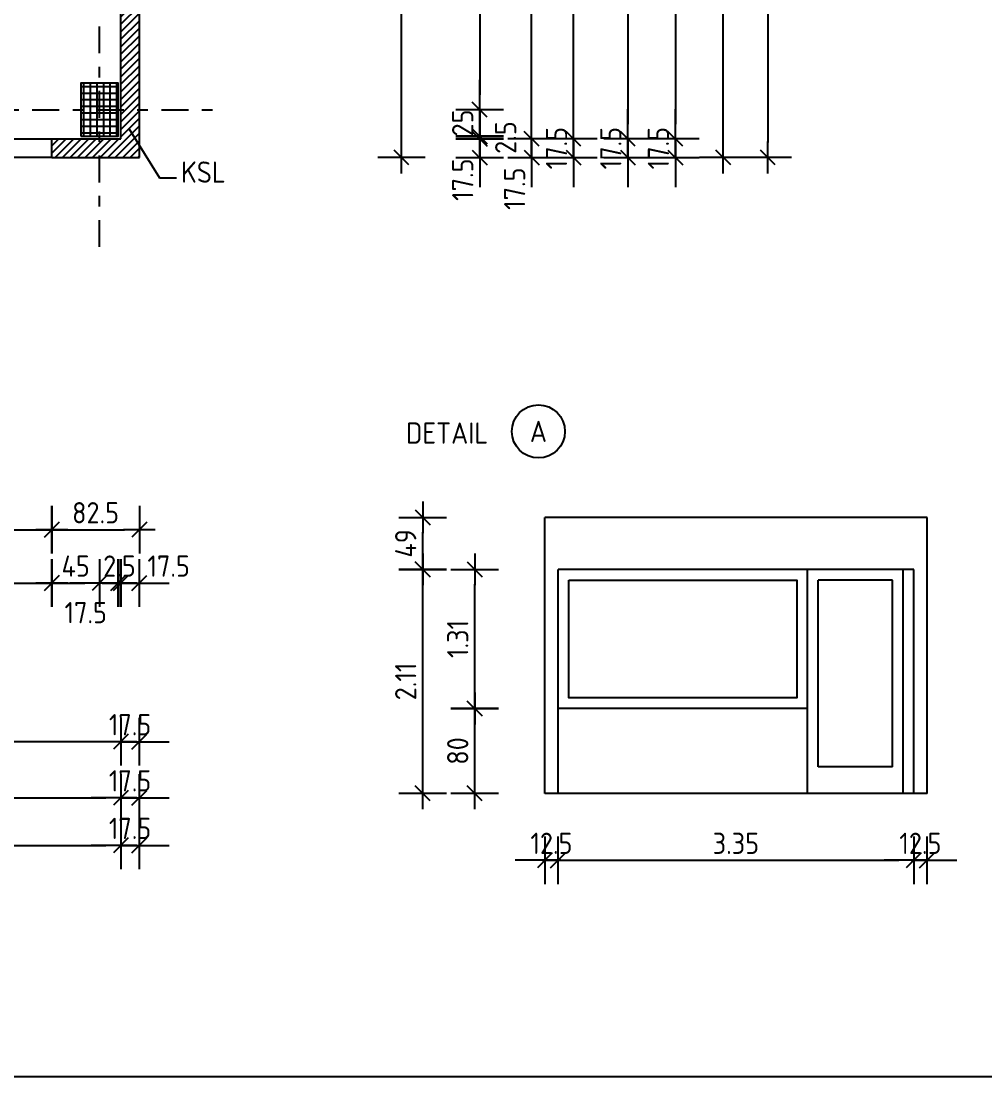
# Model space of a CAD drawing. Header units: metres. Extents: x 1708.2 to 1780.4, y 2407.4 to 2451.7.
# Drawn here: x 1755.45 to 1764.53, y 2407.37 to 2417.32 of the extents above; entities that cross this region are included whole.
import ezdxf
from ezdxf.enums import TextEntityAlignment as Align

# ---------------------------------------------------------------- set-up
doc = ezdxf.new("R2010")
doc.units = ezdxf.units.M
doc.header["$LTSCALE"] = 0.02
doc.header["$MEASUREMENT"] = 0
doc.linetypes.add('STRICHPUNKT', pattern=[25.4, 12.7, -6.35, 0, -6.35])
for name, color, linetype in [('ACHSEN', 8, 'STRICHPUNKT'), ('BEM', 7, 'Continuous'), ('FENSTER', 4, 'Continuous'), ('RAHMEN', 7, 'Continuous'), ('RAHMEN-TEXT', 7, 'Continuous'), ('SAEULE', 7, 'Continuous'), ('SCHRAFFUR', 8, 'Continuous'), ('TEXT', 7, 'Continuous'), ('WAND AUSSEN', 7, 'Continuous')]:
    doc.layers.add(name, color=color, linetype=linetype)
doc.styles.add('SIMPLEX', font='isocp.shx')
doc.dimstyles.new('SIMPLEX 1', dxfattribs={"dimscale": 2, "dimtxt": 0.1, "dimasz": 0.07, "dimexe": 0.05, "dimexo": 0.05, "dimgap": 0.03, "dimtad": 1, "dimzin": 0, "dimdsep": 46, "dimtxsty": 'SIMPLEX', "dimblk": 'MCAD', "dimcen": 0.05, "dimdle": 0.05, "dimse1": 1, "dimse2": 1, "dimadec": 0, "dimazin": 0, "dimtfac": 1, "dimtix": 1, "dimtmove": 2, "dimatfit": 3, "dimfxl": 1, "dimtolj": 1, "dimtzin": 0, "dimarcsym": 1})

# ---------------------------------------------------------------- blocks, each defined once
blk = doc.blocks.new('MCAD')
at = {"color": 0}
for p, q in [((0, 1.6), (0, -1.6)), ((1.07, 0), (-1.07, 0)), ((0.5, 0.5), (-0.5, -0.5))]:
    blk.add_line(p, q, dxfattribs=at)
blk = doc.blocks.new('*D2')
at = {"layer": 'BEM', "color": 0, "lineweight": -2, "transparency": 16777216}
blk.add_line((1762.4876, 2445.5176), (1762.4876, 2416.1726), dxfattribs=at)
at = {"layer": 'Defpoints', "color": 0, "transparency": 16777216}
for p in [(1742.2437, 2445.6576), (1756.5687, 2416.0326), (1762.4876, 2416.0326)]:
    blk.add_point(p, dxfattribs=at)
at = {"layer": 'BEM', "color": 0, "lineweight": -2, "transparency": 16777216, "xscale": 0.14, "yscale": 0.14, "zscale": 0.14}
for p, rotation in [((1762.4876, 2445.6576), 90), ((1762.4876, 2416.0326), 270)]:
    blk.add_blockref('MCAD', p, dxfattribs=dict(at, rotation=rotation))
at = {"layer": 'BEM', "color": 0, "transparency": 16777216, "insert": (1762.3275, 2430.8451), "char_height": 0.2, "attachment_point": 5, "rotation": 90, "style": 'SIMPLEX'}
blk.add_mtext('\\A1;29.625', dxfattribs=at)
blk = doc.blocks.new('*D149')
at = {"layer": 'BEM', "color": 0, "lineweight": -2, "transparency": 16777216}
blk.add_line((1759.0372, 2416.1726), (1759.0372, 2420.3426), dxfattribs=at)
at = {"layer": 'Defpoints', "color": 0, "transparency": 16777216}
for p in [(1756.5687, 2420.4826), (1759.0372, 2420.4826), (1756.5687, 2416.0326)]:
    blk.add_point(p, dxfattribs=at)
at = {"layer": 'BEM', "color": 0, "lineweight": -2, "transparency": 16777216, "xscale": 0.14, "yscale": 0.14, "zscale": 0.14}
for p, rotation in [((1759.0372, 2420.4826), 90), ((1759.0372, 2416.0326), 270)]:
    blk.add_blockref('MCAD', p, dxfattribs=dict(at, rotation=rotation))
at = {"layer": 'BEM', "color": 0, "transparency": 16777216, "insert": (1758.8772, 2418.2576), "char_height": 0.2, "attachment_point": 5, "rotation": 90, "style": 'SIMPLEX'}
blk.add_mtext('\\A1;4.45', dxfattribs=at)
blk = doc.blocks.new('*D204')
at = {"layer": 'BEM', "color": 0, "lineweight": -2, "transparency": 16777216}
blk.add_line((1759.7739, 2419.9426), (1759.7739, 2416.6226), dxfattribs=at)
at = {"layer": 'Defpoints', "color": 0, "transparency": 16777216}
for p in [(1756.5687, 2420.0826), (1756.3687, 2416.4826), (1759.7739, 2416.4826)]:
    blk.add_point(p, dxfattribs=at)
at = {"layer": 'BEM', "color": 0, "lineweight": -2, "transparency": 16777216, "xscale": 0.14, "yscale": 0.14, "zscale": 0.14}
for p, rotation in [((1759.7739, 2420.0826), 90), ((1759.7739, 2416.4826), 270)]:
    blk.add_blockref('MCAD', p, dxfattribs=dict(at, rotation=rotation))
at = {"layer": 'BEM', "color": 0, "transparency": 16777216, "insert": (1759.6139, 2418.2826), "char_height": 0.2, "attachment_point": 5, "rotation": 90, "style": 'SIMPLEX'}
blk.add_mtext('\\A1;360', dxfattribs=at)
blk = doc.blocks.new('*D205')
at = {"layer": 'BEM', "color": 0, "lineweight": -2, "transparency": 16777216}
for p, q in [((1759.7739, 2416.6226), (1759.7739, 2416.7626)), ((1759.7739, 2416.4826), (1759.7739, 2416.2326)), ((1759.7739, 2416.0926), (1759.7739, 2415.9526))]:
    blk.add_line(p, q, dxfattribs=at)
at = {"layer": 'Defpoints', "color": 0, "transparency": 16777216}
for p in [(1756.3687, 2416.4826), (1756.3687, 2416.2326), (1759.7739, 2416.2326)]:
    blk.add_point(p, dxfattribs=at)
at = {"layer": 'BEM', "color": 0, "lineweight": -2, "transparency": 16777216, "xscale": 0.14, "yscale": 0.14, "zscale": 0.14}
for p, rotation in [((1759.7739, 2416.4826), 270), ((1759.7739, 2416.2326), 90)]:
    blk.add_blockref('MCAD', p, dxfattribs=dict(at, rotation=rotation))
at = {"layer": 'BEM', "color": 0, "transparency": 16777216, "insert": (1759.6139, 2416.3576), "char_height": 0.2, "attachment_point": 5, "rotation": 90, "style": 'SIMPLEX'}
blk.add_mtext('\\A1;25', dxfattribs=at)
blk = doc.blocks.new('*D206')
at = {"layer": 'BEM', "color": 0, "lineweight": -2, "transparency": 16777216}
for p, q in [((1759.7739, 2416.3726), (1759.7739, 2416.5126)), ((1759.7739, 2416.2326), (1759.7739, 2416.2076)), ((1759.7739, 2416.0676), (1759.7739, 2415.9276))]:
    blk.add_line(p, q, dxfattribs=at)
at = {"layer": 'Defpoints', "color": 0, "transparency": 16777216}
for p in [(1756.3687, 2416.2326), (1756.3937, 2416.2076), (1759.7739, 2416.2076)]:
    blk.add_point(p, dxfattribs=at)
at = {"layer": 'BEM', "color": 0, "lineweight": -2, "transparency": 16777216, "xscale": 0.14, "yscale": 0.14, "zscale": 0.14}
for p, rotation in [((1759.7739, 2416.2326), 270), ((1759.7739, 2416.2076), 90)]:
    blk.add_blockref('MCAD', p, dxfattribs=dict(at, rotation=rotation))
at = {"layer": 'BEM', "color": 0, "transparency": 16777216, "insert": (1760.0191, 2416.2201), "char_height": 0.2, "attachment_point": 5, "rotation": 90, "style": 'SIMPLEX'}
blk.add_mtext('\\A1;2.5', dxfattribs=at)
blk = doc.blocks.new('*D207')
at = {"layer": 'BEM', "color": 0, "lineweight": -2, "transparency": 16777216}
for p, q in [((1759.7739, 2416.3476), (1759.7739, 2416.4876)), ((1759.7739, 2416.2076), (1759.7739, 2416.0326)), ((1759.7739, 2415.8926), (1759.7739, 2415.7526))]:
    blk.add_line(p, q, dxfattribs=at)
at = {"layer": 'Defpoints', "color": 0, "transparency": 16777216}
for p in [(1756.3937, 2416.2076), (1756.5687, 2416.0326), (1759.7739, 2416.0326)]:
    blk.add_point(p, dxfattribs=at)
at = {"layer": 'BEM', "color": 0, "lineweight": -2, "transparency": 16777216, "xscale": 0.14, "yscale": 0.14, "zscale": 0.14}
for p, rotation in [((1759.7739, 2416.2076), 270), ((1759.7739, 2416.0326), 90)]:
    blk.add_blockref('MCAD', p, dxfattribs=dict(at, rotation=rotation))
at = {"layer": 'BEM', "color": 0, "transparency": 16777216, "insert": (1759.6139, 2415.8234), "char_height": 0.2, "attachment_point": 5, "rotation": 90, "style": 'SIMPLEX'}
blk.add_mtext('\\A1;17.5', dxfattribs=at)
blk = doc.blocks.new('*D252')
at = {"layer": 'BEM', "color": 0, "lineweight": -2, "transparency": 16777216}
blk.add_line((1749.5837, 2412.0243), (1755.6037, 2412.0243), dxfattribs=at)
at = {"layer": 'Defpoints', "color": 0, "transparency": 16777216}
for p in [(1749.4437, 2416.0326), (1755.7437, 2416.0326), (1755.7437, 2412.0243)]:
    blk.add_point(p, dxfattribs=at)
at = {"layer": 'BEM', "color": 0, "lineweight": -2, "transparency": 16777216, "xscale": 0.14, "yscale": 0.14, "zscale": 0.14, "rotation": 180}
blk.add_blockref('MCAD', (1749.4437, 2412.0243), dxfattribs=at)
at = {"layer": 'BEM', "color": 0, "lineweight": -2, "transparency": 16777216, "xscale": 0.14, "yscale": 0.14, "zscale": 0.14}
blk.add_blockref('MCAD', (1755.7437, 2412.0243), dxfattribs=at)
at = {"layer": 'BEM', "color": 0, "transparency": 16777216, "insert": (1752.5937, 2412.1843), "char_height": 0.2, "attachment_point": 5, "style": 'SIMPLEX'}
blk.add_mtext('\\A1;6.30', dxfattribs=at)
blk = doc.blocks.new('*D253')
at = {"layer": 'BEM', "color": 0, "lineweight": -2, "transparency": 16777216}
blk.add_line((1755.8837, 2412.0243), (1756.0537, 2412.0243), dxfattribs=at)
at = {"layer": 'Defpoints', "color": 0, "transparency": 16777216}
for p in [(1755.7437, 2416.0326), (1756.1937, 2416.0326), (1756.1937, 2412.0243)]:
    blk.add_point(p, dxfattribs=at)
at = {"layer": 'BEM', "color": 0, "lineweight": -2, "transparency": 16777216, "xscale": 0.14, "yscale": 0.14, "zscale": 0.14, "rotation": 180}
blk.add_blockref('MCAD', (1755.7437, 2412.0243), dxfattribs=at)
at = {"layer": 'BEM', "color": 0, "lineweight": -2, "transparency": 16777216, "xscale": 0.14, "yscale": 0.14, "zscale": 0.14}
blk.add_blockref('MCAD', (1756.1937, 2412.0243), dxfattribs=at)
at = {"layer": 'BEM', "color": 0, "transparency": 16777216, "insert": (1755.9687, 2412.1843), "char_height": 0.2, "attachment_point": 5, "style": 'SIMPLEX'}
blk.add_mtext('\\A1;45', dxfattribs=at)
blk = doc.blocks.new('*D254')
at = {"layer": 'BEM', "color": 0, "lineweight": -2, "transparency": 16777216}
for p, q in [((1756.2287, 2412.0243), (1756.0887, 2412.0243)), ((1756.3687, 2412.0243), (1756.3937, 2412.0243)), ((1756.5337, 2412.0243), (1756.6737, 2412.0243))]:
    blk.add_line(p, q, dxfattribs=at)
at = {"layer": 'Defpoints', "color": 0, "transparency": 16777216}
for p in [(1756.3687, 2416.2326), (1756.3937, 2416.2076), (1756.3937, 2412.0243)]:
    blk.add_point(p, dxfattribs=at)
at = {"layer": 'BEM', "color": 0, "lineweight": -2, "transparency": 16777216, "xscale": 0.14, "yscale": 0.14, "zscale": 0.14}
blk.add_blockref('MCAD', (1756.3687, 2412.0243), dxfattribs=at)
at = {"layer": 'BEM', "color": 0, "lineweight": -2, "transparency": 16777216, "xscale": 0.14, "yscale": 0.14, "zscale": 0.14, "rotation": 180}
blk.add_blockref('MCAD', (1756.3937, 2412.0243), dxfattribs=at)
at = {"layer": 'BEM', "color": 0, "transparency": 16777216, "insert": (1756.3812, 2412.1844), "char_height": 0.2, "attachment_point": 5, "style": 'SIMPLEX'}
blk.add_mtext('\\A1;2.5', dxfattribs=at)
blk = doc.blocks.new('*D255')
at = {"layer": 'BEM', "color": 0, "lineweight": -2, "transparency": 16777216}
for p, q in [((1756.2537, 2412.0243), (1756.1137, 2412.0243)), ((1756.3937, 2412.0243), (1756.5687, 2412.0243)), ((1756.7087, 2412.0243), (1756.8487, 2412.0243))]:
    blk.add_line(p, q, dxfattribs=at)
at = {"layer": 'Defpoints', "color": 0, "transparency": 16777216}
for p in [(1756.3937, 2416.2076), (1756.5687, 2416.0326), (1756.5687, 2412.0243)]:
    blk.add_point(p, dxfattribs=at)
at = {"layer": 'BEM', "color": 0, "lineweight": -2, "transparency": 16777216, "xscale": 0.14, "yscale": 0.14, "zscale": 0.14}
blk.add_blockref('MCAD', (1756.3937, 2412.0243), dxfattribs=at)
at = {"layer": 'BEM', "color": 0, "lineweight": -2, "transparency": 16777216, "xscale": 0.14, "yscale": 0.14, "zscale": 0.14, "rotation": 180}
blk.add_blockref('MCAD', (1756.5687, 2412.0243), dxfattribs=at)
at = {"layer": 'BEM', "color": 0, "transparency": 16777216, "insert": (1756.8444, 2412.1843), "char_height": 0.2, "attachment_point": 5, "style": 'SIMPLEX'}
blk.add_mtext('\\A1;17.5', dxfattribs=at)
blk = doc.blocks.new('*D256')
at = {"layer": 'BEM', "color": 0, "lineweight": -2, "transparency": 16777216}
for p, q in [((1756.0537, 2412.0243), (1755.9137, 2412.0243)), ((1756.3687, 2412.0243), (1756.1937, 2412.0243)), ((1756.5087, 2412.0243), (1756.6487, 2412.0243))]:
    blk.add_line(p, q, dxfattribs=at)
at = {"layer": 'Defpoints', "color": 0, "transparency": 16777216}
for p in [(1756.3687, 2416.2076), (1756.1937, 2416.0326), (1756.1937, 2412.0243)]:
    blk.add_point(p, dxfattribs=at)
at = {"layer": 'BEM', "color": 0, "lineweight": -2, "transparency": 16777216, "xscale": 0.14, "yscale": 0.14, "zscale": 0.14}
blk.add_blockref('MCAD', (1756.1937, 2412.0243), dxfattribs=at)
at = {"layer": 'BEM', "color": 0, "lineweight": -2, "transparency": 16777216, "xscale": 0.14, "yscale": 0.14, "zscale": 0.14, "rotation": 180}
blk.add_blockref('MCAD', (1756.3687, 2412.0243), dxfattribs=at)
at = {"layer": 'BEM', "color": 0, "transparency": 16777216, "insert": (1756.0636, 2411.7458), "char_height": 0.2, "attachment_point": 5, "style": 'SIMPLEX'}
blk.add_mtext('\\A1;17.5', dxfattribs=at)
blk = doc.blocks.new('*D288')
at = {"layer": 'BEM', "color": 0, "lineweight": -2, "transparency": 16777216}
blk.add_line((1754.6837, 2412.5266), (1755.6037, 2412.5266), dxfattribs=at)
at = {"layer": 'Defpoints', "color": 0, "transparency": 16777216}
for p in [(1754.5437, 2416.0326), (1755.7437, 2416.0326), (1755.7437, 2412.5266)]:
    blk.add_point(p, dxfattribs=at)
at = {"layer": 'BEM', "color": 0, "lineweight": -2, "transparency": 16777216, "xscale": 0.14, "yscale": 0.14, "zscale": 0.14, "rotation": 180}
blk.add_blockref('MCAD', (1754.5437, 2412.5266), dxfattribs=at)
at = {"layer": 'BEM', "color": 0, "lineweight": -2, "transparency": 16777216, "xscale": 0.14, "yscale": 0.14, "zscale": 0.14}
blk.add_blockref('MCAD', (1755.7437, 2412.5266), dxfattribs=at)
at = {"layer": 'BEM', "color": 0, "transparency": 16777216, "char_height": 0.2, "attachment_point": 5, "style": 'SIMPLEX'}
for s, insert in [('\\A1;1.20', (1755.1437, 2412.6866)), ('\\A1;1.65', (1755.1437, 2412.3666))]:
    blk.add_mtext(s, dxfattribs=dict(at, insert=insert))
blk = doc.blocks.new('*D289')
at = {"layer": 'BEM', "color": 0, "lineweight": -2, "transparency": 16777216}
blk.add_line((1755.8837, 2412.5266), (1756.4287, 2412.5266), dxfattribs=at)
at = {"layer": 'Defpoints', "color": 0, "transparency": 16777216}
for p in [(1755.7437, 2416.0326), (1756.5687, 2416.0326), (1756.5687, 2412.5266)]:
    blk.add_point(p, dxfattribs=at)
at = {"layer": 'BEM', "color": 0, "lineweight": -2, "transparency": 16777216, "xscale": 0.14, "yscale": 0.14, "zscale": 0.14, "rotation": 180}
blk.add_blockref('MCAD', (1755.7437, 2412.5266), dxfattribs=at)
at = {"layer": 'BEM', "color": 0, "lineweight": -2, "transparency": 16777216, "xscale": 0.14, "yscale": 0.14, "zscale": 0.14}
blk.add_blockref('MCAD', (1756.5687, 2412.5266), dxfattribs=at)
at = {"layer": 'BEM', "color": 0, "transparency": 16777216, "insert": (1756.1562, 2412.6866), "char_height": 0.2, "attachment_point": 5, "style": 'SIMPLEX'}
blk.add_mtext('\\A1;82.5', dxfattribs=at)
blk = doc.blocks.new('*D325')
at = {"layer": 'BEM', "color": 0, "lineweight": -2, "transparency": 16777216}
for p, q in [((1760.2629, 2416.3476), (1760.2629, 2416.4876)), ((1760.2629, 2416.0326), (1760.2629, 2416.2076)), ((1760.2629, 2415.8926), (1760.2629, 2415.7526))]:
    blk.add_line(p, q, dxfattribs=at)
at = {"layer": 'Defpoints', "color": 0, "transparency": 16777216}
for p in [(1756.3937, 2416.2076), (1760.2629, 2416.2076), (1756.5687, 2416.0326)]:
    blk.add_point(p, dxfattribs=at)
at = {"layer": 'BEM', "color": 0, "lineweight": -2, "transparency": 16777216, "xscale": 0.14, "yscale": 0.14, "zscale": 0.14}
for p, rotation in [((1760.2629, 2416.2076), 270), ((1760.2629, 2416.0326), 90)]:
    blk.add_blockref('MCAD', p, dxfattribs=dict(at, rotation=rotation))
at = {"layer": 'BEM', "color": 0, "transparency": 16777216, "insert": (1760.1029, 2415.7386), "char_height": 0.2, "attachment_point": 5, "rotation": 90, "style": 'SIMPLEX'}
blk.add_mtext('\\A1;17.5', dxfattribs=at)
blk = doc.blocks.new('*D326')
at = {"layer": 'BEM', "color": 0, "lineweight": -2, "transparency": 16777216}
blk.add_line((1760.2629, 2416.3476), (1760.2629, 2420.7676), dxfattribs=at)
at = {"layer": 'Defpoints', "color": 0, "transparency": 16777216}
for p in [(1748.9437, 2420.9076), (1760.2629, 2420.9076), (1756.3937, 2416.2076)]:
    blk.add_point(p, dxfattribs=at)
at = {"layer": 'BEM', "color": 0, "lineweight": -2, "transparency": 16777216, "xscale": 0.14, "yscale": 0.14, "zscale": 0.14}
for p, rotation in [((1760.2629, 2420.9076), 90), ((1760.2629, 2416.2076), 270)]:
    blk.add_blockref('MCAD', p, dxfattribs=dict(at, rotation=rotation))
at = {"layer": 'BEM', "color": 0, "transparency": 16777216, "insert": (1760.1029, 2418.5576), "char_height": 0.2, "attachment_point": 5, "rotation": 90, "style": 'SIMPLEX'}
blk.add_mtext('\\A1;4.70', dxfattribs=at)
blk = doc.blocks.new('*D328')
at = {"layer": 'BEM', "color": 0, "lineweight": -2, "transparency": 16777216}
for p, q in [((1760.6578, 2416.3476), (1760.6578, 2416.4876)), ((1760.6578, 2416.0326), (1760.6578, 2416.2076)), ((1760.6578, 2415.8926), (1760.6578, 2415.7526))]:
    blk.add_line(p, q, dxfattribs=at)
at = {"layer": 'Defpoints', "color": 0, "transparency": 16777216}
for p in [(1756.3937, 2416.2076), (1760.6578, 2416.2076), (1756.5687, 2416.0326)]:
    blk.add_point(p, dxfattribs=at)
at = {"layer": 'BEM', "color": 0, "lineweight": -2, "transparency": 16777216, "xscale": 0.14, "yscale": 0.14, "zscale": 0.14}
for p, rotation in [((1760.6578, 2416.2076), 270), ((1760.6578, 2416.0326), 90)]:
    blk.add_blockref('MCAD', p, dxfattribs=dict(at, rotation=rotation))
at = {"layer": 'BEM', "color": 0, "transparency": 16777216, "insert": (1760.4978, 2416.1201), "char_height": 0.2, "attachment_point": 5, "rotation": 90, "style": 'SIMPLEX'}
blk.add_mtext('\\A1;17.5', dxfattribs=at)
blk = doc.blocks.new('*D332')
at = {"layer": 'BEM', "color": 0, "lineweight": -2, "transparency": 16777216}
blk.add_line((1761.1688, 2421.6426), (1761.1688, 2416.3476), dxfattribs=at)
at = {"layer": 'Defpoints', "color": 0, "transparency": 16777216}
for p in [(1756.3937, 2421.7826), (1756.3937, 2416.2076), (1761.1688, 2416.2076)]:
    blk.add_point(p, dxfattribs=at)
at = {"layer": 'BEM', "color": 0, "lineweight": -2, "transparency": 16777216, "xscale": 0.14, "yscale": 0.14, "zscale": 0.14}
for p, rotation in [((1761.1688, 2421.7826), 90), ((1761.1688, 2416.2076), 270)]:
    blk.add_blockref('MCAD', p, dxfattribs=dict(at, rotation=rotation))
at = {"layer": 'BEM', "color": 0, "transparency": 16777216, "insert": (1761.0088, 2418.9951), "char_height": 0.2, "attachment_point": 5, "rotation": 90, "style": 'SIMPLEX'}
blk.add_mtext('\\A1;5.575', dxfattribs=at)
blk = doc.blocks.new('*D333')
at = {"layer": 'BEM', "color": 0, "lineweight": -2, "transparency": 16777216}
for p, q in [((1761.1688, 2416.3476), (1761.1688, 2416.4876)), ((1761.1688, 2416.2076), (1761.1688, 2416.0326)), ((1761.1688, 2415.8926), (1761.1688, 2415.7526))]:
    blk.add_line(p, q, dxfattribs=at)
at = {"layer": 'Defpoints', "color": 0, "transparency": 16777216}
for p in [(1756.3937, 2416.2076), (1756.5687, 2416.0326), (1761.1688, 2416.0326)]:
    blk.add_point(p, dxfattribs=at)
at = {"layer": 'BEM', "color": 0, "lineweight": -2, "transparency": 16777216, "xscale": 0.14, "yscale": 0.14, "zscale": 0.14}
for p, rotation in [((1761.1688, 2416.2076), 270), ((1761.1688, 2416.0326), 90)]:
    blk.add_blockref('MCAD', p, dxfattribs=dict(at, rotation=rotation))
at = {"layer": 'BEM', "color": 0, "transparency": 16777216, "insert": (1761.0088, 2416.1201), "char_height": 0.2, "attachment_point": 5, "rotation": 90, "style": 'SIMPLEX'}
blk.add_mtext('\\A1;17.5', dxfattribs=at)
blk = doc.blocks.new('*D334')
at = {"layer": 'BEM', "color": 0, "lineweight": -2, "transparency": 16777216}
for p, q in [((1761.6172, 2416.3476), (1761.6172, 2416.4876)), ((1761.6172, 2416.0326), (1761.6172, 2416.2076)), ((1761.6172, 2415.8926), (1761.6172, 2415.7526))]:
    blk.add_line(p, q, dxfattribs=at)
at = {"layer": 'Defpoints', "color": 0, "transparency": 16777216}
for p in [(1756.3937, 2416.2076), (1761.6172, 2416.2076), (1756.5687, 2416.0326)]:
    blk.add_point(p, dxfattribs=at)
at = {"layer": 'BEM', "color": 0, "lineweight": -2, "transparency": 16777216, "xscale": 0.14, "yscale": 0.14, "zscale": 0.14}
for p, rotation in [((1761.6172, 2416.2076), 270), ((1761.6172, 2416.0326), 90)]:
    blk.add_blockref('MCAD', p, dxfattribs=dict(at, rotation=rotation))
at = {"layer": 'BEM', "color": 0, "transparency": 16777216, "insert": (1761.4572, 2416.1201), "char_height": 0.2, "attachment_point": 5, "rotation": 90, "style": 'SIMPLEX'}
blk.add_mtext('\\A1;17.5', dxfattribs=at)
blk = doc.blocks.new('*D338')
at = {"layer": 'BEM', "color": 0, "lineweight": -2, "transparency": 16777216}
blk.add_line((1762.0679, 2416.1726), (1762.0679, 2429.3926), dxfattribs=at)
at = {"layer": 'Defpoints', "color": 0, "transparency": 16777216}
for p in [(1756.5687, 2429.5326), (1762.0679, 2429.5326), (1756.5687, 2416.0326)]:
    blk.add_point(p, dxfattribs=at)
at = {"layer": 'BEM', "color": 0, "lineweight": -2, "transparency": 16777216, "xscale": 0.14, "yscale": 0.14, "zscale": 0.14}
for p, rotation in [((1762.0679, 2429.5326), 90), ((1762.0679, 2416.0326), 270)]:
    blk.add_blockref('MCAD', p, dxfattribs=dict(at, rotation=rotation))
at = {"layer": 'BEM', "color": 0, "transparency": 16777216, "insert": (1761.9079, 2422.7826), "char_height": 0.2, "attachment_point": 5, "rotation": 90, "style": 'SIMPLEX'}
blk.add_mtext('\\A1;13.50', dxfattribs=at)
blk = doc.blocks.new('*D346')
at = {"layer": 'BEM', "color": 0, "lineweight": -2, "transparency": 16777216}
for p, q in [((1756.2537, 2410.5303), (1756.1137, 2410.5303)), ((1756.3937, 2410.5303), (1756.5687, 2410.5303)), ((1756.7087, 2410.5303), (1756.8487, 2410.5303))]:
    blk.add_line(p, q, dxfattribs=at)
at = {"layer": 'Defpoints', "color": 0, "transparency": 16777216}
for p in [(1756.3937, 2416.2076), (1756.5687, 2416.0326), (1756.5687, 2410.5303)]:
    blk.add_point(p, dxfattribs=at)
at = {"layer": 'BEM', "color": 0, "lineweight": -2, "transparency": 16777216, "xscale": 0.14, "yscale": 0.14, "zscale": 0.14}
blk.add_blockref('MCAD', (1756.3937, 2410.5303), dxfattribs=at)
at = {"layer": 'BEM', "color": 0, "lineweight": -2, "transparency": 16777216, "xscale": 0.14, "yscale": 0.14, "zscale": 0.14, "rotation": 180}
blk.add_blockref('MCAD', (1756.5687, 2410.5303), dxfattribs=at)
at = {"layer": 'BEM', "color": 0, "transparency": 16777216, "insert": (1756.4812, 2410.6903), "char_height": 0.2, "attachment_point": 5, "style": 'SIMPLEX'}
blk.add_mtext('\\A1;17.5', dxfattribs=at)
blk = doc.blocks.new('*D352')
at = {"layer": 'BEM', "color": 0, "lineweight": -2, "transparency": 16777216}
for p, q in [((1756.2537, 2410.0018), (1756.1137, 2410.0018)), ((1756.3937, 2410.0018), (1756.5687, 2410.0018)), ((1756.7087, 2410.0018), (1756.8487, 2410.0018))]:
    blk.add_line(p, q, dxfattribs=at)
at = {"layer": 'Defpoints', "color": 0, "transparency": 16777216}
for p in [(1756.3937, 2416.2076), (1756.5687, 2416.0326), (1756.5687, 2410.0018)]:
    blk.add_point(p, dxfattribs=at)
at = {"layer": 'BEM', "color": 0, "lineweight": -2, "transparency": 16777216, "xscale": 0.14, "yscale": 0.14, "zscale": 0.14}
blk.add_blockref('MCAD', (1756.3937, 2410.0018), dxfattribs=at)
at = {"layer": 'BEM', "color": 0, "lineweight": -2, "transparency": 16777216, "xscale": 0.14, "yscale": 0.14, "zscale": 0.14, "rotation": 180}
blk.add_blockref('MCAD', (1756.5687, 2410.0018), dxfattribs=at)
at = {"layer": 'BEM', "color": 0, "transparency": 16777216, "insert": (1756.4812, 2410.1618), "char_height": 0.2, "attachment_point": 5, "style": 'SIMPLEX'}
blk.add_mtext('\\A1;17.5', dxfattribs=at)
blk = doc.blocks.new('*D357')
at = {"layer": 'BEM', "color": 0, "lineweight": -2, "transparency": 16777216}
blk.add_line((1752.7337, 2409.5535), (1756.2537, 2409.5535), dxfattribs=at)
at = {"layer": 'Defpoints', "color": 0, "transparency": 16777216}
for p in [(1752.5937, 2416.2076), (1756.3937, 2416.2076), (1756.3937, 2409.5535)]:
    blk.add_point(p, dxfattribs=at)
at = {"layer": 'BEM', "color": 0, "lineweight": -2, "transparency": 16777216, "xscale": 0.14, "yscale": 0.14, "zscale": 0.14, "rotation": 180}
blk.add_blockref('MCAD', (1752.5937, 2409.5535), dxfattribs=at)
at = {"layer": 'BEM', "color": 0, "lineweight": -2, "transparency": 16777216, "xscale": 0.14, "yscale": 0.14, "zscale": 0.14}
blk.add_blockref('MCAD', (1756.3937, 2409.5535), dxfattribs=at)
at = {"layer": 'BEM', "color": 0, "transparency": 16777216, "insert": (1754.4937, 2409.7135), "char_height": 0.2, "attachment_point": 5, "style": 'SIMPLEX'}
blk.add_mtext('\\A1;3.80', dxfattribs=at)
blk = doc.blocks.new('*D358')
at = {"layer": 'BEM', "color": 0, "lineweight": -2, "transparency": 16777216}
for p, q in [((1756.2537, 2409.5535), (1756.1137, 2409.5535)), ((1756.3937, 2409.5535), (1756.5687, 2409.5535)), ((1756.7087, 2409.5535), (1756.8487, 2409.5535))]:
    blk.add_line(p, q, dxfattribs=at)
at = {"layer": 'Defpoints', "color": 0, "transparency": 16777216}
for p in [(1756.3937, 2416.2076), (1756.5687, 2416.0326), (1756.5687, 2409.5535)]:
    blk.add_point(p, dxfattribs=at)
at = {"layer": 'BEM', "color": 0, "lineweight": -2, "transparency": 16777216, "xscale": 0.14, "yscale": 0.14, "zscale": 0.14}
blk.add_blockref('MCAD', (1756.3937, 2409.5535), dxfattribs=at)
at = {"layer": 'BEM', "color": 0, "lineweight": -2, "transparency": 16777216, "xscale": 0.14, "yscale": 0.14, "zscale": 0.14, "rotation": 180}
blk.add_blockref('MCAD', (1756.5687, 2409.5535), dxfattribs=at)
at = {"layer": 'BEM', "color": 0, "transparency": 16777216, "insert": (1756.4812, 2409.7135), "char_height": 0.2, "attachment_point": 5, "style": 'SIMPLEX'}
blk.add_mtext('\\A1;17.5', dxfattribs=at)
blk = doc.blocks.new('*D435')
at = {"layer": 'BEM', "color": 0, "lineweight": -2, "transparency": 16777216}
blk.add_line((1754.0337, 2410.0018), (1756.2537, 2410.0018), dxfattribs=at)
at = {"layer": 'Defpoints', "color": 0, "transparency": 16777216}
for p in [(1753.8937, 2421.8826), (1756.3937, 2416.2076), (1756.3937, 2410.0018)]:
    blk.add_point(p, dxfattribs=at)
at = {"layer": 'BEM', "color": 0, "lineweight": -2, "transparency": 16777216, "xscale": 0.14, "yscale": 0.14, "zscale": 0.14, "rotation": 180}
blk.add_blockref('MCAD', (1753.8937, 2410.0018), dxfattribs=at)
at = {"layer": 'BEM', "color": 0, "lineweight": -2, "transparency": 16777216, "xscale": 0.14, "yscale": 0.14, "zscale": 0.14}
blk.add_blockref('MCAD', (1756.3937, 2410.0018), dxfattribs=at)
at = {"layer": 'BEM', "color": 0, "transparency": 16777216, "insert": (1755.1437, 2410.1618), "char_height": 0.2, "attachment_point": 5, "style": 'SIMPLEX'}
blk.add_mtext('\\A1;2.50', dxfattribs=at)
blk = doc.blocks.new('*D436')
at = {"layer": 'BEM', "color": 0, "lineweight": -2, "transparency": 16777216}
blk.add_line((1756.2537, 2410.5303), (1753.7437, 2410.5303), dxfattribs=at)
at = {"layer": 'Defpoints', "color": 0, "transparency": 16777216}
for p in [(1753.6037, 2421.8826), (1756.3937, 2416.2076), (1753.6037, 2410.5303)]:
    blk.add_point(p, dxfattribs=at)
at = {"layer": 'BEM', "color": 0, "lineweight": -2, "transparency": 16777216, "xscale": 0.14, "yscale": 0.14, "zscale": 0.14, "rotation": 180}
blk.add_blockref('MCAD', (1753.6037, 2410.5303), dxfattribs=at)
at = {"layer": 'BEM', "color": 0, "lineweight": -2, "transparency": 16777216, "xscale": 0.14, "yscale": 0.14, "zscale": 0.14}
blk.add_blockref('MCAD', (1756.3937, 2410.5303), dxfattribs=at)
at = {"layer": 'BEM', "color": 0, "transparency": 16777216, "insert": (1754.9987, 2410.6903), "char_height": 0.2, "attachment_point": 5, "style": 'SIMPLEX'}
blk.add_mtext('\\A1;2.79', dxfattribs=at)
blk = doc.blocks.new('*D600')
at = {"layer": 'BEM', "color": 0, "lineweight": -2, "transparency": 16777216}
blk.add_line((1760.6578, 2416.3476), (1760.6578, 2421.6176), dxfattribs=at)
at = {"layer": 'Defpoints', "color": 0, "transparency": 16777216}
for p in [(1744.4669, 2421.7576), (1760.6578, 2421.7576), (1756.3937, 2416.2076)]:
    blk.add_point(p, dxfattribs=at)
at = {"layer": 'BEM', "color": 0, "lineweight": -2, "transparency": 16777216, "xscale": 0.14, "yscale": 0.14, "zscale": 0.14}
for p, rotation in [((1760.6578, 2421.7576), 90), ((1760.6578, 2416.2076), 270)]:
    blk.add_blockref('MCAD', p, dxfattribs=dict(at, rotation=rotation))
at = {"layer": 'BEM', "color": 0, "transparency": 16777216, "insert": (1760.4978, 2418.9826), "char_height": 0.2, "attachment_point": 5, "rotation": 90, "style": 'SIMPLEX'}
blk.add_mtext('\\A1;5.55', dxfattribs=at)
blk = doc.blocks.new('*D628')
at = {"layer": 'BEM', "color": 0, "lineweight": -2, "transparency": 16777216}
blk.add_line((1761.6172, 2425.7676), (1761.6172, 2416.3476), dxfattribs=at)
at = {"layer": 'Defpoints', "color": 0, "transparency": 16777216}
for p in [(1737.9616, 2425.9076), (1756.3937, 2416.2076), (1761.6172, 2416.2076)]:
    blk.add_point(p, dxfattribs=at)
at = {"layer": 'BEM', "color": 0, "lineweight": -2, "transparency": 16777216, "xscale": 0.14, "yscale": 0.14, "zscale": 0.14}
for p, rotation in [((1761.6172, 2425.9076), 90), ((1761.6172, 2416.2076), 270)]:
    blk.add_blockref('MCAD', p, dxfattribs=dict(at, rotation=rotation))
at = {"layer": 'BEM', "color": 0, "transparency": 16777216, "insert": (1761.4572, 2421.0576), "char_height": 0.2, "attachment_point": 5, "rotation": 90, "style": 'SIMPLEX'}
blk.add_mtext('\\A1;9.70', dxfattribs=at)
blk = doc.blocks.new('*D642')
at = {"layer": 'BEM', "color": 0, "lineweight": -2, "transparency": 16777216}
blk.add_line((1759.2372, 2410.183), (1759.2372, 2412.013), dxfattribs=at)
at = {"layer": 'Defpoints', "color": 0, "transparency": 16777216}
for p in [(1759.2372, 2412.153), (1760.5122, 2412.153), (1760.3872, 2410.043)]:
    blk.add_point(p, dxfattribs=at)
at = {"layer": 'BEM', "color": 0, "lineweight": -2, "transparency": 16777216, "xscale": 0.14, "yscale": 0.14, "zscale": 0.14}
for p, rotation in [((1759.2372, 2412.153), 90), ((1759.2372, 2410.043), 270)]:
    blk.add_blockref('MCAD', p, dxfattribs=dict(at, rotation=rotation))
at = {"layer": 'BEM', "color": 0, "transparency": 16777216, "insert": (1759.0772, 2411.098), "char_height": 0.2, "attachment_point": 5, "rotation": 90, "style": 'SIMPLEX'}
blk.add_mtext('\\A1;2.11', dxfattribs=at)
blk = doc.blocks.new('*D643')
at = {"layer": 'BEM', "color": 0, "lineweight": -2, "transparency": 16777216}
blk.add_line((1759.2372, 2412.293), (1759.2372, 2412.503), dxfattribs=at)
at = {"layer": 'Defpoints', "color": 0, "transparency": 16777216}
for p in [(1759.2372, 2412.643), (1760.3872, 2412.643), (1760.5122, 2412.153)]:
    blk.add_point(p, dxfattribs=at)
at = {"layer": 'BEM', "color": 0, "lineweight": -2, "transparency": 16777216, "xscale": 0.14, "yscale": 0.14, "zscale": 0.14}
for p, rotation in [((1759.2372, 2412.643), 90), ((1759.2372, 2412.153), 270)]:
    blk.add_blockref('MCAD', p, dxfattribs=dict(at, rotation=rotation))
at = {"layer": 'BEM', "color": 0, "transparency": 16777216, "insert": (1759.0772, 2412.398), "char_height": 0.2, "attachment_point": 5, "rotation": 90, "style": 'SIMPLEX'}
blk.add_mtext('\\A1;49', dxfattribs=at)
blk = doc.blocks.new('*D644')
at = {"layer": 'BEM', "color": 0, "lineweight": -2, "transparency": 16777216}
blk.add_line((1759.7272, 2410.183), (1759.7272, 2410.703), dxfattribs=at)
at = {"layer": 'Defpoints', "color": 0, "transparency": 16777216}
for p in [(1759.7272, 2410.843), (1760.5122, 2410.843), (1760.3872, 2410.043)]:
    blk.add_point(p, dxfattribs=at)
at = {"layer": 'BEM', "color": 0, "lineweight": -2, "transparency": 16777216, "xscale": 0.14, "yscale": 0.14, "zscale": 0.14}
for p, rotation in [((1759.7272, 2410.843), 90), ((1759.7272, 2410.043), 270)]:
    blk.add_blockref('MCAD', p, dxfattribs=dict(at, rotation=rotation))
at = {"layer": 'BEM', "color": 0, "transparency": 16777216, "insert": (1759.5672, 2410.443), "char_height": 0.2, "attachment_point": 5, "rotation": 90, "style": 'SIMPLEX'}
blk.add_mtext('\\A1;80', dxfattribs=at)
blk = doc.blocks.new('*D645')
at = {"layer": 'BEM', "color": 0, "lineweight": -2, "transparency": 16777216}
blk.add_line((1759.7272, 2410.983), (1759.7272, 2412.013), dxfattribs=at)
at = {"layer": 'Defpoints', "color": 0, "transparency": 16777216}
for p in [(1759.7272, 2412.153), (1760.5122, 2412.153), (1760.5122, 2410.843)]:
    blk.add_point(p, dxfattribs=at)
at = {"layer": 'BEM', "color": 0, "lineweight": -2, "transparency": 16777216, "xscale": 0.14, "yscale": 0.14, "zscale": 0.14}
for p, rotation in [((1759.7272, 2412.153), 90), ((1759.7272, 2410.843), 270)]:
    blk.add_blockref('MCAD', p, dxfattribs=dict(at, rotation=rotation))
at = {"layer": 'BEM', "color": 0, "transparency": 16777216, "insert": (1759.5672, 2411.498), "char_height": 0.2, "attachment_point": 5, "rotation": 90, "style": 'SIMPLEX'}
blk.add_mtext('\\A1;1.31', dxfattribs=at)
blk = doc.blocks.new('*D646')
at = {"layer": 'BEM', "color": 0, "lineweight": -2, "transparency": 16777216}
for p, q in [((1760.2472, 2409.413), (1760.1072, 2409.413)), ((1760.3872, 2409.413), (1760.5122, 2409.413)), ((1760.6522, 2409.413), (1760.7922, 2409.413))]:
    blk.add_line(p, q, dxfattribs=at)
at = {"layer": 'Defpoints', "color": 0, "transparency": 16777216}
for p in [(1760.3872, 2410.043), (1760.5122, 2410.043), (1760.5122, 2409.413)]:
    blk.add_point(p, dxfattribs=at)
at = {"layer": 'BEM', "color": 0, "lineweight": -2, "transparency": 16777216, "xscale": 0.14, "yscale": 0.14, "zscale": 0.14}
blk.add_blockref('MCAD', (1760.3872, 2409.413), dxfattribs=at)
at = {"layer": 'BEM', "color": 0, "lineweight": -2, "transparency": 16777216, "xscale": 0.14, "yscale": 0.14, "zscale": 0.14, "rotation": 180}
blk.add_blockref('MCAD', (1760.5122, 2409.413), dxfattribs=at)
at = {"layer": 'BEM', "color": 0, "transparency": 16777216, "insert": (1760.4497, 2409.573), "char_height": 0.2, "attachment_point": 5, "style": 'SIMPLEX'}
blk.add_mtext('\\A1;12.5', dxfattribs=at)
blk = doc.blocks.new('*D647')
at = {"layer": 'BEM', "color": 0, "lineweight": -2, "transparency": 16777216}
blk.add_line((1760.6522, 2409.413), (1763.7222, 2409.413), dxfattribs=at)
at = {"layer": 'Defpoints', "color": 0, "transparency": 16777216}
for p in [(1760.5122, 2410.043), (1763.8622, 2410.043), (1763.8622, 2409.413)]:
    blk.add_point(p, dxfattribs=at)
at = {"layer": 'BEM', "color": 0, "lineweight": -2, "transparency": 16777216, "xscale": 0.14, "yscale": 0.14, "zscale": 0.14, "rotation": 180}
blk.add_blockref('MCAD', (1760.5122, 2409.413), dxfattribs=at)
at = {"layer": 'BEM', "color": 0, "lineweight": -2, "transparency": 16777216, "xscale": 0.14, "yscale": 0.14, "zscale": 0.14}
blk.add_blockref('MCAD', (1763.8622, 2409.413), dxfattribs=at)
at = {"layer": 'BEM', "color": 0, "transparency": 16777216, "insert": (1762.1872, 2409.573), "char_height": 0.2, "attachment_point": 5, "style": 'SIMPLEX'}
blk.add_mtext('\\A1;3.35', dxfattribs=at)
blk = doc.blocks.new('*D648')
at = {"layer": 'BEM', "color": 0, "lineweight": -2, "transparency": 16777216}
for p, q in [((1763.7222, 2409.413), (1763.5822, 2409.413)), ((1763.8622, 2409.413), (1763.9872, 2409.413)), ((1764.1272, 2409.413), (1764.2672, 2409.413))]:
    blk.add_line(p, q, dxfattribs=at)
at = {"layer": 'Defpoints', "color": 0, "transparency": 16777216}
for p in [(1763.8622, 2410.043), (1763.9872, 2410.043), (1763.9872, 2409.413)]:
    blk.add_point(p, dxfattribs=at)
at = {"layer": 'BEM', "color": 0, "lineweight": -2, "transparency": 16777216, "xscale": 0.14, "yscale": 0.14, "zscale": 0.14}
blk.add_blockref('MCAD', (1763.8622, 2409.413), dxfattribs=at)
at = {"layer": 'BEM', "color": 0, "lineweight": -2, "transparency": 16777216, "xscale": 0.14, "yscale": 0.14, "zscale": 0.14, "rotation": 180}
blk.add_blockref('MCAD', (1763.9872, 2409.413), dxfattribs=at)
at = {"layer": 'BEM', "color": 0, "transparency": 16777216, "insert": (1763.9247, 2409.573), "char_height": 0.2, "attachment_point": 5, "style": 'SIMPLEX'}
blk.add_mtext('\\A1;12.5', dxfattribs=at)

msp = doc.modelspace()

# ---------------------------------------------------------------- hatches: boundary and pattern name
at = {"layer": 'SCHRAFFUR'}
h = msp.add_hatch(dxfattribs=at)
h.set_pattern_fill('ANSI31', color=256, scale=0.4)
h.set_pattern_definition([(45, (0.23257, 0.052085), (-0.0353553391, 0.0353553391), [])])
h.paths.add_polyline_path([(1756.39366, 2416.20757), (1755.74366, 2416.20757), (1755.74366, 2416.03257), (1756.56866, 2416.03257), (1756.56866, 2420.48257), (1756.39366, 2420.48257)])
h = msp.add_hatch(dxfattribs=at)
h.set_pattern_fill('ANSI37', color=256, scale=0.5, angle=45)
h.set_pattern_definition([(90, (36.23257, -12.547915), (-0.0625, 0), []), (180, (36.23257, -12.547915), (-7e-18, -0.0625), [])])
h.paths.add_polyline_path([(1756.36866, 2416.48257), (1756.19366, 2416.48257), (1756.19366, 2416.23257), (1756.36866, 2416.23257)])
h.paths.add_polyline_path([(1756.36866, 2416.73257), (1756.19366, 2416.73257), (1756.19366, 2416.48257), (1756.36866, 2416.48257)])
h.paths.add_polyline_path([(1756.19366, 2416.73257), (1756.01866, 2416.73257), (1756.01866, 2416.48257), (1756.19366, 2416.48257)])
h.paths.add_polyline_path([(1756.19366, 2416.48257), (1756.01866, 2416.48257), (1756.01866, 2416.23257), (1756.19366, 2416.23257)])

# ---------------------------------------------------------------- linework, layer by layer
at = {"layer": 'ACHSEN'}
for p, q in [((1756.19366, 2415.18956), (1756.19366, 2430.2048)), ((1712.39211, 2416.48257), (1757.36536, 2416.48257))]:
    msp.add_line(p, q, dxfattribs=at)
at = {"layer": 'FENSTER'}
for p, q in [((1754.54366, 2416.20757), (1755.74366, 2416.20757)), ((1755.74366, 2416.03257), (1754.54366, 2416.03257))]:
    msp.add_line(p, q, dxfattribs=at)
at = {"layer": 'RAHMEN'}
msp.add_lwpolyline([(1780.38595, 2407.37329), (1708.20146, 2407.37329), (1708.20146, 2451.67184), (1780.38595, 2451.67184)], close=True, dxfattribs=at)
at = {"layer": 'RAHMEN-TEXT'}
for p, q in [((1760.38721, 2410.04299), (1760.38721, 2412.64299)), ((1763.98721, 2412.64299), (1760.38721, 2412.64299)), ((1763.98721, 2410.04299), (1763.98721, 2412.64299)), ((1760.51221, 2410.04299), (1760.51221, 2412.15299)), ((1763.86221, 2412.15299), (1760.51221, 2412.15299)), ((1762.86221, 2410.04299), (1762.86221, 2412.15299)), ((1763.76221, 2410.04299), (1763.76221, 2412.15299)), ((1763.86221, 2410.04299), (1763.86221, 2412.15299)), ((1762.96221, 2410.29299), (1762.96221, 2412.05299)), ((1763.66221, 2412.05299), (1762.96221, 2412.05299)), ((1763.66221, 2410.29299), (1763.66221, 2412.05299)), ((1762.86221, 2410.84299), (1760.51221, 2410.84299)), ((1763.66221, 2410.29299), (1762.96221, 2410.29299)), ((1763.98721, 2410.04299), (1760.38721, 2410.04299))]:
    msp.add_line(p, q, dxfattribs=at)
msp.add_lwpolyline([(1760.61221, 2412.05299), (1762.76221, 2412.05299), (1762.76221, 2410.94299), (1760.61221, 2410.94299)], close=True, dxfattribs=at)
msp.add_circle((1760.32721, 2413.45299), 0.25, dxfattribs=at)
at = {"layer": 'SAEULE'}
msp.add_lwpolyline([(1756.01866, 2416.23257), (1756.36866, 2416.23257), (1756.36866, 2416.73257), (1756.01866, 2416.73257)], close=True, dxfattribs=at)
at = {"layer": 'TEXT'}
for p, q in [((1756.47064, 2416.30514), (1756.75809, 2415.8412)), ((1756.75809, 2415.8412), (1756.9172, 2415.8412))]:
    msp.add_line(p, q, dxfattribs=at)
at = {"layer": 'WAND AUSSEN'}
for p, q in [((1756.39366, 2416.20757), (1756.39366, 2420.48257)), ((1756.56866, 2416.03257), (1756.56866, 2420.48257)), ((1755.74366, 2416.03257), (1755.74366, 2416.20757)), ((1755.74366, 2416.20757), (1756.39366, 2416.20757)), ((1755.74366, 2416.03257), (1756.56866, 2416.03257)), ((1755.74366, 2416.03257), (1756.56866, 2416.03257))]:
    msp.add_line(p, q, dxfattribs=at)

# ---------------------------------------------------------------- texts
at = {"layer": 'RAHMEN-TEXT', "style": 'SIMPLEX'}
msp.add_text('DETAIL', height=0.2, dxfattribs=at).set_placement((1759.07953, 2413.33717))
msp.add_text('A', height=0.2, dxfattribs=at).set_placement((1760.32721, 2413.45299), align=Align.MIDDLE)
at = {"layer": 'TEXT', "style": 'SIMPLEX'}
msp.add_text('KSL', height=0.2, dxfattribs=at).set_placement((1756.96149, 2415.79502))

# ---------------------------------------------------------------- dimensions: what is measured, and where the dimension line sits
at = {"layer": 'BEM'}
for base, p1, p2, override, picture, middle in [((1762.48761, 2416.03257), (1742.24366, 2445.65757), (1756.56866, 2416.03257), {"dimdec": 3}, '*D2', (1762.32755, 2430.84507)), ((1761.16875, 2416.20757), (1756.39366, 2421.78257), (1756.39366, 2416.20757), {"dimdec": 3}, '*D332', (1761.00875, 2418.99507)), ((1759.77394, 2416.48257), (1756.56866, 2420.08257), (1756.36866, 2416.48257), {"dimdec": 0, "dimlfac": 100}, '*D204', (1759.61394, 2418.28257)), ((1759.77394, 2416.23257), (1756.36866, 2416.48257), (1756.36866, 2416.23257), {"dimdec": 0, "dimlfac": 100}, '*D205', (1759.61392, 2416.35757)), ((1760.65778, 2416.20757), (1756.56866, 2416.03257), (1756.39366, 2416.20757), {"dimdec": 1, "dimlfac": 100}, '*D328', (1760.49778, 2416.12007)), ((1761.16875, 2416.03257), (1756.39366, 2416.20757), (1756.56866, 2416.03257), {"dimdec": 1, "dimlfac": 100}, '*D333', (1761.00875, 2416.12007)), ((1761.61717, 2416.20757), (1756.56866, 2416.03257), (1756.39366, 2416.20757), {"dimdec": 1, "dimlfac": 100}, '*D334', (1761.45717, 2416.12007)), ((1759.23721, 2412.64299), (1760.51221, 2412.15299), (1760.38721, 2412.64299), {"dimdec": 0, "dimlfac": 100}, '*D643', (1759.07721, 2412.39799)), ((1759.72721, 2410.84299), (1760.38721, 2410.04299), (1760.51221, 2410.84299), {"dimdec": 0, "dimlfac": 100}, '*D644', (1759.56721, 2410.44299))]:
    dim = msp.add_linear_dim(base=base, p1=p1, p2=p2, angle=90, dimstyle='SIMPLEX 1', override=override, dxfattribs=at)
    dim.commit()
    dim.dimension.update_dxf_attribs({"geometry": picture, "text_midpoint": middle})
for base, p1, p2, picture, middle in [((1762.06787, 2429.53257), (1756.56866, 2416.03257), (1756.56866, 2429.53257), '*D338', (1761.90787, 2422.78257)), ((1761.61717, 2416.20757), (1737.96159, 2425.90757), (1756.39366, 2416.20757), '*D628', (1761.45717, 2421.05757)), ((1760.65778, 2421.75757), (1756.39366, 2416.20757), (1744.46689, 2421.75757), '*D600', (1760.49778, 2418.98257)), ((1760.26291, 2420.90757), (1756.39366, 2416.20757), (1748.94366, 2420.90757), '*D326', (1760.10291, 2418.55757)), ((1759.0372, 2420.48257), (1756.56866, 2416.03257), (1756.56866, 2420.48257), '*D149', (1758.8772, 2418.25757)), ((1759.23721, 2412.15299), (1760.38721, 2410.04299), (1760.51221, 2412.15299), '*D642', (1759.0772, 2411.09799)), ((1759.72721, 2412.15299), (1760.51221, 2410.84299), (1760.51221, 2412.15299), '*D645', (1759.56721, 2411.49799))]:
    dim = msp.add_linear_dim(base=base, p1=p1, p2=p2, angle=90, dimstyle='SIMPLEX 1', dxfattribs=at)
    dim.commit()
    dim.dimension.update_dxf_attribs({"geometry": picture, "text_midpoint": middle})
for base, p1, p2, picture, middle in [((1753.60366, 2410.53025), (1756.39366, 2416.20757), (1753.60366, 2421.88257), '*D436', (1754.99866, 2410.69027)), ((1756.39366, 2410.00176), (1753.89366, 2421.88257), (1756.39366, 2416.20757), '*D435', (1755.14366, 2410.16178)), ((1756.39366, 2409.55346), (1752.59366, 2416.20757), (1756.39366, 2416.20757), '*D357', (1754.49366, 2409.71346)), ((1755.74366, 2412.02434), (1749.44366, 2416.03257), (1755.74366, 2416.03257), '*D252', (1752.59366, 2412.18434)), ((1763.86221, 2409.41299), (1760.51221, 2410.04299), (1763.86221, 2410.04299), '*D647', (1762.18721, 2409.57299))]:
    dim = msp.add_linear_dim(base=base, p1=p1, p2=p2, dimstyle='SIMPLEX 1', dxfattribs=at)
    dim.commit()
    dim.dimension.update_dxf_attribs({"geometry": picture, "text_midpoint": middle})
for base, p1, p2, angle, picture, middle in [((1759.77394, 2416.20757), (1756.36866, 2416.23257), (1756.39366, 2416.20757), 90, '*D206', (1760.01912, 2416.22007)), ((1759.77394, 2416.03257), (1756.39366, 2416.20757), (1756.56866, 2416.03257), 90, '*D207', (1759.61394, 2415.82338)), ((1760.26291, 2416.20757), (1756.56866, 2416.03257), (1756.39366, 2416.20757), 90, '*D325', (1760.10291, 2415.73856)), ((1756.19366, 2412.02434), (1756.36866, 2416.20757), (1756.19366, 2416.03257), 180, '*D256', (1756.06359, 2411.74584))]:
    dim = msp.add_linear_dim(base=base, p1=p1, p2=p2, angle=angle, dimstyle='SIMPLEX 1', override={"dimdec": 1, "dimlfac": 100}, dxfattribs=at)
    dim.commit()
    dim.dimension.update_dxf_attribs({"geometry": picture, "text_midpoint": middle, "dimtype": 160})
for base, p1, p2, override, picture, middle in [((1756.39366, 2412.02434), (1756.36866, 2416.23257), (1756.39366, 2416.20757), {"dimdec": 1, "dimlfac": 100}, '*D254', (1756.38116, 2412.18436)), ((1756.56866, 2410.53025), (1756.39366, 2416.20757), (1756.56866, 2416.03257), {"dimdec": 1, "dimlfac": 100}, '*D346', (1756.48116, 2410.69025)), ((1756.56866, 2410.00176), (1756.39366, 2416.20757), (1756.56866, 2416.03257), {"dimdec": 1, "dimlfac": 100}, '*D352', (1756.48116, 2410.16176)), ((1756.56866, 2409.55346), (1756.39366, 2416.20757), (1756.56866, 2416.03257), {"dimdec": 1, "dimlfac": 100}, '*D358', (1756.48116, 2409.71346)), ((1756.19366, 2412.02434), (1755.74366, 2416.03257), (1756.19366, 2416.03257), {"dimdec": 0, "dimlfac": 100}, '*D253', (1755.96866, 2412.18434)), ((1756.56866, 2412.52656), (1755.74366, 2416.03257), (1756.56866, 2416.03257), {"dimdec": 1, "dimlfac": 100}, '*D289', (1756.15616, 2412.68658)), ((1760.51221, 2409.41299), (1760.38721, 2410.04299), (1760.51221, 2410.04299), {"dimdec": 1, "dimlfac": 100}, '*D646', (1760.44971, 2409.57301)), ((1763.98721, 2409.41299), (1763.86221, 2410.04299), (1763.98721, 2410.04299), {"dimdec": 1, "dimlfac": 100}, '*D648', (1763.92471, 2409.57301))]:
    dim = msp.add_linear_dim(base=base, p1=p1, p2=p2, dimstyle='SIMPLEX 1', override=override, dxfattribs=at)
    dim.commit()
    dim.dimension.update_dxf_attribs({"geometry": picture, "text_midpoint": middle})
dim = msp.add_linear_dim(base=(1756.56866, 2412.02434), p1=(1756.39366, 2416.20757), p2=(1756.56866, 2416.03257), dimstyle='SIMPLEX 1', override={"dimdec": 1, "dimlfac": 100}, dxfattribs=at)
dim.commit()
dim.dimension.update_dxf_attribs({"geometry": '*D255', "text_midpoint": (1756.84435, 2412.18434), "dimtype": 160})
dim = msp.add_linear_dim(base=(1755.74366, 2412.52656), p1=(1754.54366, 2416.03257), p2=(1755.74366, 2416.03257), text='<>\\X1.65', dimstyle='SIMPLEX 1', dxfattribs=at)
dim.commit()
dim.dimension.update_dxf_attribs({"geometry": '*D288', "text_midpoint": (1755.14366, 2412.52656)})

doc.saveas('drawing.dxf')
